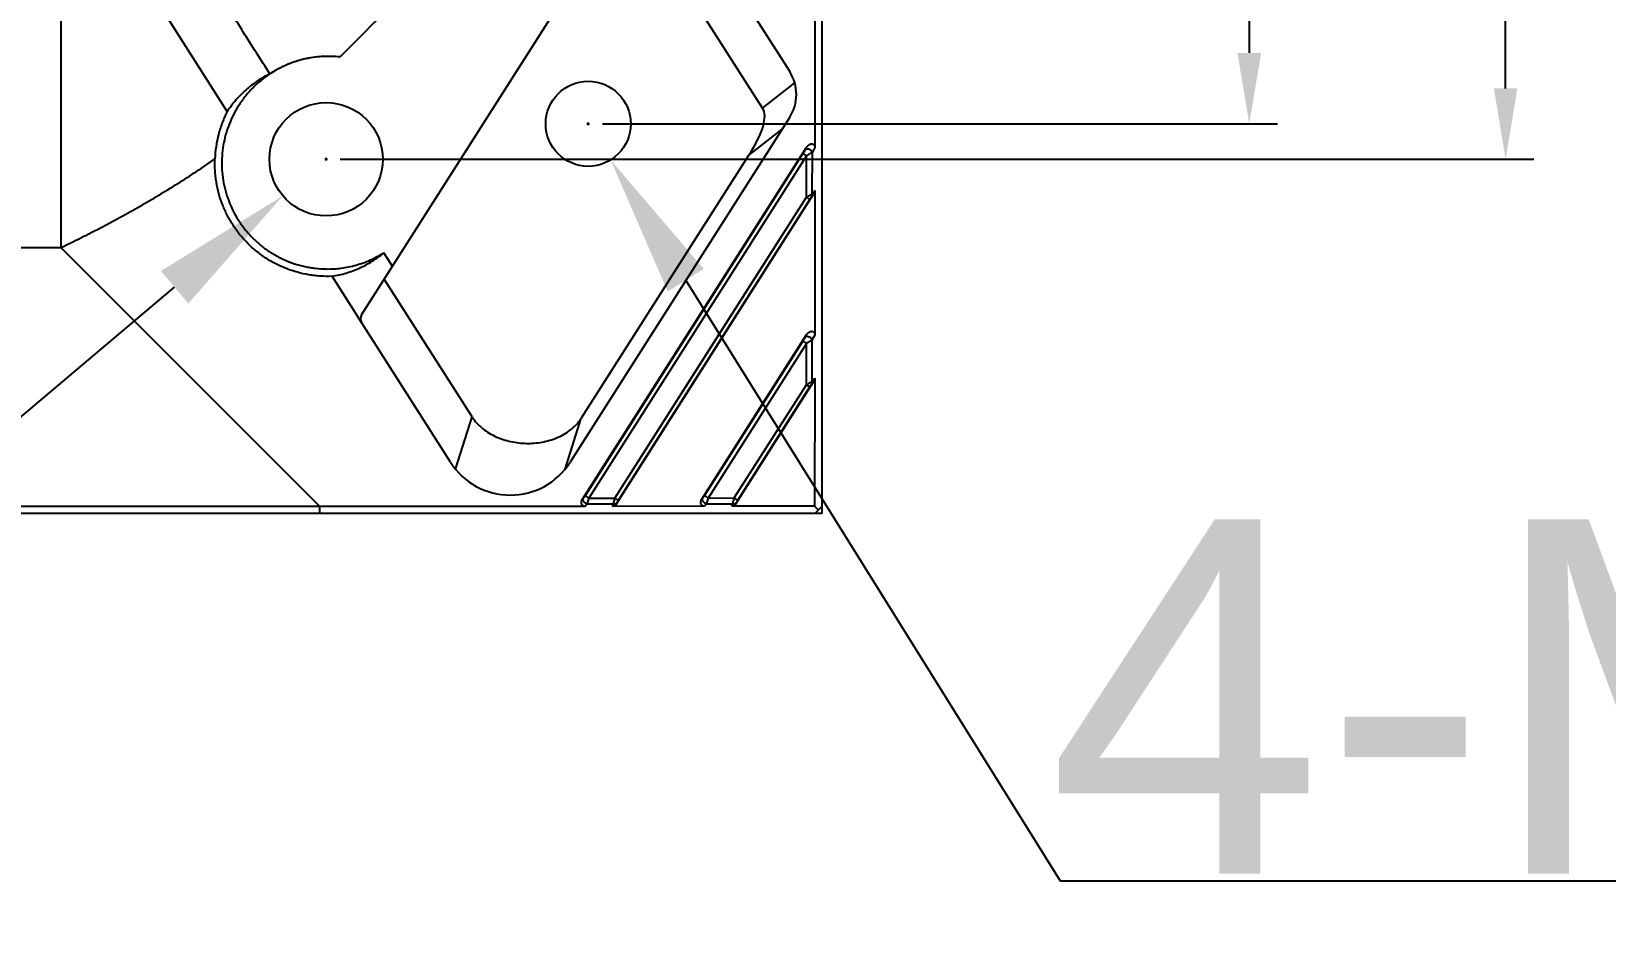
# Model space of a CAD drawing. Header units: millimetres. Extents: x 1409 to 26878, y 589 to 5187.
# Drawn here: x 3100.1 to 3211.2, y 1197.8 to 1261.3 of the extents above; entities that cross this region are included whole.
import ezdxf

# ---------------------------------------------------------------- set-up
doc = ezdxf.new("R2010")
doc.units = ezdxf.units.MM
doc.layers.add('02___PRT_ALL_AXES', color=7, linetype='Continuous')
doc.layers.add('细实线', color=7, linetype='Continuous', lineweight=18)
doc.styles.get("Standard").update_dxf_attribs({"font": 'arial.ttf'})
doc.styles.add('工程字', font='gbenor.shx', dxfattribs={"bigfont": 'gbcbig.shx'})
doc.dimstyles.new('ISO-200', dxfattribs={"dimtxt": 15, "dimasz": 5, "dimexe": 2, "dimexo": 1, "dimgap": 2, "dimtad": 1, "dimdsep": 46, "dimtxsty": '工程字', "dimcen": 2.5, "dimclrd": 3, "dimclre": 3, "dimclrt": 6, "dimadec": 0, "dimazin": 0, "dimtfac": 1, "dimtmove": 0, "dimatfit": 3, "dimfxl": 1, "dimarcsym": 0})
doc.dimstyles.new('缩小5倍', dxfattribs={"dimtxt": 25, "dimasz": 10, "dimexe": 0.18, "dimexo": 0.0625, "dimgap": 0.09, "dimtad": 1, "dimtoh": 1, "dimdec": 3, "dimzin": 9, "dimdsep": 46, "dimtxsty": 'Standard', "dimblk": '_FILLED', "dimcen": 0.09, "dimclrd": 256, "dimclre": 256, "dimclrt": 256, "dimazin": 2, "dimtfac": 1, "dimtdec": 3, "dimtofl": 0, "dimtmove": 0, "dimatfit": 3, "dimldrblk": '_FILLED', "dimfxl": 1, "dimtolj": 1, "dimtzin": 0, "dimarcsym": 0})

# ---------------------------------------------------------------- blocks, each defined once
blk = doc.blocks.new('_FILLED')
at = {"color": 0, "linetype": 'ByBlock'}
blk.add_solid([(0, 0), (-1, 0.15), (-1, -0.15)], dxfattribs=at)
blk = doc.blocks.new('*D129')
at = {"lineweight": -2, "transparency": 16777216}
for p, q in [((3120.79, 1252.3), (3120.97, 1252.3)), ((3120.88, 1252.21), (3120.88, 1252.39)), ((3060.53, 1201.37), (3110.18, 1243.27)), ((2984.78, 1201.37), (3060.53, 1201.37))]:
    blk.add_line(p, q, dxfattribs=at)
at = {"layer": 'Defpoints', "color": 0, "transparency": 16777216}
for p in [(3123.94, 1254.88), (3117.83, 1249.72)]:
    blk.add_point(p, dxfattribs=at)
at = {"lineweight": -2, "transparency": 16777216, "xscale": 10, "yscale": 10, "zscale": 10, "rotation": 40.15966194180883}
blk.add_blockref('_FILLED', (3117.83, 1249.72), dxfattribs=at)
at = {"lineweight": 5, "transparency": 16777216, "insert": (3022.61, 1214.92), "char_height": 25, "attachment_point": 5}
blk.add_mtext('\\A1;4-%%C8', dxfattribs=at)
blk = doc.blocks.new('*D130')
at = {"lineweight": -2, "transparency": 16777216}
for p, q in [((3139.29, 1254.8), (3139.47, 1254.8)), ((3139.38, 1254.71), (3139.38, 1254.89)), ((3172.73, 1201.37), (3146.27, 1243.77)), ((3250.35, 1201.37), (3172.73, 1201.37))]:
    blk.add_line(p, q, dxfattribs=at)
at = {"layer": 'Defpoints', "color": 0, "transparency": 16777216}
for p in [(3137.8, 1257.34), (3140.97, 1252.25)]:
    blk.add_point(p, dxfattribs=at)
at = {"lineweight": -2, "transparency": 16777216, "xscale": 10, "yscale": 10, "zscale": 10, "rotation": 121.9715986931667}
blk.add_blockref('_FILLED', (3140.97, 1252.25), dxfattribs=at)
at = {"lineweight": 5, "transparency": 16777216, "insert": (3211.59, 1214.22), "char_height": 25, "attachment_point": 5}
blk.add_mtext('\\A1;4-M6', dxfattribs=at)
blk = doc.blocks.new('*D137')
at = {"layer": 'Defpoints', "color": 0, "transparency": 16777216}
for p in [(3139.38, 1537.3), (3139.38, 1254.8), (3186.04, 1254.8)]:
    blk.add_point(p, dxfattribs=at)
at = {"layer": '细实线', "color": 3, "lineweight": -2, "transparency": 16777216}
for p, q in [((3140.38, 1537.3), (3188.04, 1537.3)), ((3186.04, 1532.3), (3186.04, 1259.8)), ((3140.38, 1254.8), (3188.04, 1254.8))]:
    blk.add_line(p, q, dxfattribs=at)
at = {"layer": '细实线', "color": 3, "transparency": 16777216}
for points in [[(3185.21, 1532.3), (3186.88, 1532.3), (3186.04, 1537.3)], [(3185.21, 1259.8), (3186.88, 1259.8), (3186.04, 1254.8)]]:
    blk.add_solid(points, dxfattribs=at)
at = {"layer": '细实线', "color": 6, "lineweight": 5, "transparency": 16777216, "insert": (3176.54, 1396.05), "char_height": 15, "attachment_point": 5, "rotation": 90, "style": '工程字'}
blk.add_mtext('282.5', dxfattribs=at)
blk = doc.blocks.new('*D138')
at = {"layer": 'Defpoints', "color": 0, "transparency": 16777216}
for p in [(3120.88, 1539.8), (3204.14, 1539.8), (3120.88, 1252.3)]:
    blk.add_point(p, dxfattribs=at)
at = {"layer": '细实线', "color": 3, "lineweight": -2, "transparency": 16777216}
for p, q in [((3121.88, 1539.8), (3206.14, 1539.8)), ((3204.14, 1257.3), (3204.14, 1534.8)), ((3121.88, 1252.3), (3206.14, 1252.3))]:
    blk.add_line(p, q, dxfattribs=at)
at = {"layer": '细实线', "color": 3, "transparency": 16777216}
for points in [[(3203.31, 1534.8), (3204.97, 1534.8), (3204.14, 1539.8)], [(3203.31, 1257.3), (3204.97, 1257.3), (3204.14, 1252.3)]]:
    blk.add_solid(points, dxfattribs=at)
at = {"layer": '细实线', "color": 6, "lineweight": 5, "transparency": 16777216, "insert": (3194.64, 1396.05), "char_height": 15, "attachment_point": 5, "rotation": 90, "style": '工程字'}
blk.add_mtext('287.5', dxfattribs=at)

msp = doc.modelspace()

# ---------------------------------------------------------------- linework, layer by layer
at = {"color": 7, "linetype": 'Continuous'}
for p, q in [((3155.8837, 1564.7998), (3155.8837, 1227.2998)), ((2958.7785, 1564.3004), (3153.6063, 1258.482)), ((3123.3836, 1241.3189), (3143.5403, 1272.9586)), ((3151.6874, 1255.9107), (3142.1835, 1270.8288)), ((3102.1563, 1268.5428), (3102.1563, 1246.0709)), ((3113.9052, 1255.6703), (3106.0657, 1267.9653)), ((3155.3843, 1262.7555), (3155.3786, 1253.123)), ((3151.6874, 1255.9107), (3153.9606, 1257.6948)), ((3153.6063, 1255.2582), (3138.1006, 1230.9191)), ((3150.6991, 1252.5559), (3153.0705, 1254.4171)), ((3150.6991, 1252.5559), (3138.8919, 1234.0223)), ((3138.9825, 1228.3205), (3154.7744, 1253.1088)), ((3154.5329, 1252.695), (3139.1605, 1228.5646)), ((3154.7974, 1252.5317), (3139.4171, 1228.3938)), ((3154.5329, 1252.695), (3151.5847, 1248.0671)), ((3154.7744, 1253.1088), (3154.6952, 1252.9641)), ((3154.7949, 1249.6196), (3154.7974, 1252.5317)), ((3155.201, 1249.8616), (3155.2029, 1252.8018)), ((3155.3786, 1253.123), (3155.2029, 1252.8018)), ((3155.201, 1249.8616), (3155.3768, 1250.0921)), ((3155.3768, 1250.0921), (3155.3708, 1239.8964)), ((3141.2711, 1228.3954), (3154.7949, 1249.6196)), ((3141.3796, 1227.9886), (3155.2918, 1249.8264)), ((3141.5182, 1228.2448), (3155.0351, 1249.4623)), ((3147.8455, 1238.1767), (3155.0351, 1249.4623)), ((3155.1976, 1249.7029), (3155.2918, 1249.8264)), ((3151.5847, 1248.0671), (3145.8266, 1239.0286)), ((2823.7709, 1246.0709), (3102.1563, 1246.0709)), ((3120.428, 1227.7992), (3102.1563, 1246.0709)), ((3125.5645, 1244.7422), (3124.9575, 1245.6954)), ((3123.3836, 1240.7816), (3121.3059, 1244.0429)), ((3131.1856, 1234.1184), (3124.991, 1243.842)), ((3129.6667, 1230.9191), (3123.3836, 1240.7816)), ((3145.8266, 1239.0286), (3139.1605, 1228.5646)), ((3147.4042, 1228.3256), (3154.7676, 1239.8839)), ((3154.5239, 1239.4665), (3147.5825, 1228.5704)), ((3154.7858, 1239.3007), (3147.8408, 1228.4012)), ((3154.7676, 1239.8839), (3154.6874, 1239.7375)), ((3154.7832, 1236.3886), (3154.7858, 1239.3007)), ((3155.1923, 1236.6336), (3155.1942, 1239.574)), ((3155.3708, 1239.8964), (3155.1942, 1239.574)), ((3141.5182, 1228.2448), (3147.8455, 1238.1767)), ((3149.8007, 1227.9929), (3155.284, 1236.6)), ((3155.1898, 1236.4762), (3155.284, 1236.6)), ((3155.1923, 1236.6336), (3155.369, 1236.8657)), ((3155.369, 1236.8657), (3155.3637, 1227.8198)), ((3149.6948, 1228.4028), (3154.7832, 1236.3886)), ((3149.9403, 1228.2505), (3155.0261, 1236.2338)), ((3154.7832, 1236.3886), (3155.0261, 1236.2338)), ((3130.0138, 1230.4395), (3131.1856, 1234.1184)), ((3137.7488, 1230.4337), (3138.8919, 1234.0223)), ((3120.428, 1227.7992), (2812.1306, 1227.7992)), ((3139.1611, 1227.8102), (3120.428, 1227.7992)), ((3120.428, 1227.2998), (3120.428, 1227.7992)), ((3139.0475, 1228.4017), (3138.9825, 1228.3205)), ((3139.3022, 1227.9865), (3139.1611, 1227.8102)), ((3139.3022, 1227.9865), (3141.1744, 1227.9877)), ((3139.4171, 1228.3938), (3141.2711, 1228.3954)), ((3141.0909, 1227.8114), (3141.1744, 1227.9877)), ((3147.5832, 1227.8152), (3141.0909, 1227.8114)), ((3141.3796, 1227.9887), (3141.4236, 1228.0816)), ((3147.469, 1228.4067), (3147.4042, 1228.3256)), ((3147.7245, 1227.992), (3147.5832, 1227.8152)), ((3147.7245, 1227.992), (3149.5968, 1227.9932)), ((3147.8408, 1228.4012), (3149.6948, 1228.4028)), ((3149.5129, 1227.8164), (3149.5968, 1227.9932)), ((3155.3637, 1227.8198), (3149.5129, 1227.8164)), ((3149.8008, 1227.993), (3149.8451, 1228.0867)), ((3155.3637, 1227.8198), (3155.6337, 1227.5498)), ((3155.3837, 1227.2998), (3155.8837, 1227.7998)), ((3155.8837, 1227.2998), (2555.8837, 1227.2998))]:
    msp.add_line(p, q, dxfattribs=at)
for points in [[(3141.2711, 1228.3954), (3147.6016, 1238.3305), (3150.9855, 1243.6412), (3154.7949, 1249.6196)], [(3125.5645, 1244.7422), (3125.2609, 1245.2187), (3124.9574, 1245.6953)]]:
    msp.add_lwpolyline(points, dxfattribs=at)
for centre, radius, start, end in [((3151.0762, 1256.8701), 3, 327.5, 32.5), ((3123.8053, 1241.0502), 0.5, 147.5, 212.5), ((3133.8837, 1233.6056), 5, 212.5, 327.5)]:
    msp.add_arc(centre, radius, start, end, dxfattribs=at)
msp.add_ellipse((3127.603, 1237.1107), major_axis=(24.0378, 18.8659), ratio=0.16362824, start_param=-0.43552918, end_param=-0.01611844, dxfattribs=at)
for points, knots in [([(3121.8636, 1259.5156), (3122.3788, 1260.0121), (3123.3937, 1261.0213), (3125.3601, 1263.1009), (3127.2286, 1265.2714), (3128.9949, 1267.5234), (3130.2682, 1269.2517), (3131.4889, 1271.0174), (3132.2687, 1272.2175), (3132.6492, 1272.8233)], [0, 0, 0, 0, 0.12500699, 0.25001358, 0.49999555, 0.62499953, 0.75000183, 0.87500214, 1, 1, 1, 1]), ([(3116.9186, 1258.3287), (3116.6061, 1258.8191), (3115.9797, 1259.7991), (3115.0387, 1261.2682), (3114.0984, 1262.738), (3113.3171, 1263.9644), (3112.6931, 1264.9462), (3112.2254, 1265.6828), (3111.7581, 1266.4197), (3111.2911, 1267.1568), (3110.8237, 1267.8937), (3110.1991, 1268.8753), (3109.7283, 1269.61), (3109.4124, 1270.0985)], [0, 0, 0, 0, 0.12496693, 0.24994749, 0.37493906, 0.49993953, 0.56244277, 0.62494784, 0.68745459, 0.74996279, 0.81247188, 0.8749813, 1, 1, 1, 1]), ([(3121.8636, 1259.5156), (3121.6124, 1259.543), (3121.233, 1259.565), (3120.7273, 1259.5559), (3120.2227, 1259.5212), (3119.5961, 1259.4302), (3118.9819, 1259.2764), (3118.5018, 1259.1168), (3118.0304, 1258.9333), (3117.4593, 1258.6597), (3116.8106, 1258.2642), (3116.2048, 1257.8057), (3115.6481, 1257.2887), (3115.1462, 1256.7184), (3114.7039, 1256.1008), (3114.3259, 1255.4419), (3114.016, 1254.7485), (3113.7773, 1254.0276), (3113.6123, 1253.2864), (3113.5227, 1252.5324), (3113.5095, 1251.7732), (3113.573, 1251.0167), (3113.7126, 1250.2704), (3113.9269, 1249.5421), (3114.2139, 1248.8393), (3114.5708, 1248.1692), (3114.9938, 1247.5388), (3115.4787, 1246.9545), (3116.0206, 1246.4226), (3116.6137, 1245.9485), (3117.1458, 1245.6056), (3117.5906, 1245.3649), (3118.0471, 1245.1471), (3118.6376, 1244.9188), (3119.2482, 1244.7517), (3119.7449, 1244.6557), (3120.2457, 1244.5849), (3120.625, 1244.5606), (3120.8778, 1244.5571)], [0, 0, 0, 0, 0.03125105, 0.04688262, 0.06251406, 0.09376969, 0.12502719, 0.14066156, 0.15629627, 0.18755651, 0.21881722, 0.25007773, 0.28133735, 0.31259541, 0.34385134, 0.37510466, 0.40635505, 0.43760236, 0.46884662, 0.50008806, 0.53132704, 0.56256408, 0.5937998, 0.62503486, 0.65626998, 0.68750581, 0.71874295, 0.74998193, 0.78122312, 0.81246678, 0.84371304, 0.85934221, 0.87497203, 0.90622337, 0.937477, 0.95310961, 0.96874268, 1, 1, 1, 1]), ([(3121.8636, 1259.5156), (3121.6489, 1259.539), (3121.2171, 1259.5674), (3120.5683, 1259.5543), (3119.9229, 1259.4856), (3119.2858, 1259.3615), (3118.6618, 1259.1832), (3118.0553, 1258.9517), (3117.4711, 1258.6688), (3117.0993, 1258.4472), (3116.9186, 1258.3287)], [0, 0, 0, 0, 0.12497748, 0.24996161, 0.37495489, 0.49995463, 0.62496034, 0.74997116, 0.87498394, 1, 1, 1, 1]), ([(3116.9186, 1258.3287), (3116.6145, 1258.1795), (3116.0256, 1257.8399), (3115.2186, 1257.2181), (3114.5015, 1256.4948), (3114.0913, 1255.9532), (3113.9052, 1255.6703)], [0, 0, 0, 0, 0.25011087, 0.50009809, 0.75003652, 1, 1, 1, 1]), ([(3113.9052, 1255.6703), (3113.773, 1255.4112), (3113.5365, 1254.8782), (3113.2704, 1254.0454), (3113.0956, 1253.1889), (3113.0412, 1252.6084), (3113.0297, 1252.3179)], [0, 0, 0, 0, 0.25003918, 0.50005153, 0.75003708, 1, 1, 1, 1]), ([(3154.7744, 1253.1088), (3154.7941, 1253.1398), (3154.8377, 1253.1991), (3154.9021, 1253.2648), (3154.9597, 1253.3103), (3155.0061, 1253.3401), (3155.0556, 1253.3644), (3155.108, 1253.3816), (3155.1628, 1253.3894), (3155.2181, 1253.3846), (3155.2702, 1253.3645), (3155.3136, 1253.3294), (3155.3452, 1253.2838), (3155.3656, 1253.2323), (3155.3765, 1253.1781), (3155.3786, 1253.1414), (3155.3786, 1253.123)], [0, 0, 0, 0, 0.1250418, 0.25003602, 0.3125716, 0.3751013, 0.43762288, 0.50012769, 0.56260539, 0.6250492, 0.68746131, 0.74988057, 0.81235684, 0.87488046, 0.93744128, 1, 1, 1, 1]), ([(3102.1563, 1246.0709), (3102.6295, 1246.2937), (3103.3356, 1246.6359), (3104.27, 1247.1063), (3105.1998, 1247.5857), (3106.3536, 1248.2013), (3107.7231, 1248.9676), (3109.0765, 1249.7621), (3110.4132, 1250.5844), (3111.7323, 1251.4348), (3112.5994, 1252.0204), (3113.0297, 1252.3178)], [0, 0, 0, 0, 0.12498926, 0.18748859, 0.24998861, 0.37498525, 0.49998287, 0.62498432, 0.74998738, 0.87499354, 1, 1, 1, 1]), ([(3121.3059, 1244.0429), (3121.0321, 1244.0318), (3120.6202, 1244.0363), (3120.0742, 1244.0846), (3119.5314, 1244.1609), (3118.8613, 1244.3086), (3118.21, 1244.5246), (3117.7047, 1244.7369), (3117.2111, 1244.975), (3116.6181, 1245.32), (3115.9534, 1245.8051), (3115.3423, 1246.3563), (3114.7915, 1246.9677), (3114.3069, 1247.6325), (3113.9622, 1248.2254), (3113.7244, 1248.7189), (3113.5123, 1249.224), (3113.2965, 1249.8749), (3113.1487, 1250.5445), (3113.0723, 1251.087), (3113.0237, 1251.6326), (3113.0189, 1252.0443), (3113.0297, 1252.3178)], [0, 0, 0, 0, 0.06252433, 0.09379557, 0.12506516, 0.18758251, 0.25009516, 0.28136015, 0.31262388, 0.37512643, 0.43762356, 0.50011539, 0.5626023, 0.62508497, 0.68756437, 0.71881362, 0.75006251, 0.81253906, 0.87501672, 0.90626571, 0.93751626, 1, 1, 1, 1]), ([(3154.6952, 1252.9641), (3154.6838, 1252.9432), (3154.6589, 1252.8998), (3154.6194, 1252.8336), (3154.577, 1252.7647), (3154.5478, 1252.7183), (3154.5329, 1252.695)], [0, 0, 0, 0, 0.2274398, 0.47659054, 0.73601946, 1, 1, 1, 1]), ([(3154.7974, 1252.5317), (3154.7814, 1252.5419), (3154.7498, 1252.562), (3154.7036, 1252.5912), (3154.6603, 1252.6183), (3154.6216, 1252.6424), (3154.5927, 1252.6601), (3154.5729, 1252.6721), (3154.5608, 1252.6793), (3154.5508, 1252.6852), (3154.5429, 1252.6898), (3154.5372, 1252.6929), (3154.5341, 1252.6945), (3154.5329, 1252.695)], [0, 0, 0, 0, 0.18317912, 0.36116536, 0.52744788, 0.67607523, 0.80165546, 0.85435423, 0.89966207, 0.93717644, 0.96656726, 0.98756317, 1, 1, 1, 1]), ([(3155.2029, 1252.8018), (3155.1919, 1252.8239), (3155.162, 1252.8672), (3155.1032, 1252.9229), (3155.032, 1252.9692), (3154.9542, 1253.0024), (3154.8758, 1253.02), (3154.8127, 1253.0204), (3154.7679, 1253.0109), (3154.7391, 1252.9997), (3154.7144, 1252.9843), (3154.7009, 1252.9711), (3154.6952, 1252.9641)], [0, 0, 0, 0, 0.12334259, 0.25935696, 0.40215048, 0.54450044, 0.67927461, 0.80081157, 0.85580346, 0.90691638, 0.95468951, 1, 1, 1, 1]), ([(3155.2029, 1252.8018), (3155.1906, 1252.7926), (3155.164, 1252.7735), (3155.1215, 1252.7439), (3155.0744, 1252.7116), (3155.0236, 1252.6776), (3154.9698, 1252.6421), (3154.8943, 1252.593), (3154.8364, 1252.5563), (3154.7974, 1252.5317)], [0, 0, 0, 0, 0.09437714, 0.20155006, 0.31930876, 0.44551427, 0.57829762, 0.71599225, 1, 1, 1, 1]), ([(3155.3768, 1250.0921), (3155.3768, 1250.0452), (3155.3633, 1249.9745), (3155.3275, 1249.8875), (3155.3044, 1249.8463), (3155.2918, 1249.8264)], [0, 0, 0, 0, 0.49911576, 0.74956541, 1, 1, 1, 1]), ([(3154.7949, 1249.6196), (3154.8331, 1249.6437), (3154.8901, 1249.6791), (3154.9653, 1249.725), (3155.0192, 1249.7574), (3155.0704, 1249.7878), (3155.1181, 1249.8155), (3155.1611, 1249.8399), (3155.1883, 1249.8547), (3155.201, 1249.8616)], [0, 0, 0, 0, 0.28661597, 0.42553879, 0.55931128, 0.68598585, 0.80334424, 0.90889811, 1, 1, 1, 1]), ([(3154.7949, 1249.6196), (3154.8099, 1249.61), (3154.8395, 1249.5911), (3154.8823, 1249.5636), (3154.9219, 1249.5379), (3154.9571, 1249.5151), (3154.9829, 1249.498), (3155.0005, 1249.4863), (3155.0112, 1249.4792), (3155.0199, 1249.4732), (3155.0268, 1249.4685), (3155.0316, 1249.465), (3155.0342, 1249.4631), (3155.0351, 1249.4623)], [0, 0, 0, 0, 0.18676527, 0.36616864, 0.53230611, 0.67983073, 0.80392769, 0.85590262, 0.90057317, 0.93758207, 0.96663611, 0.98749268, 1, 1, 1, 1]), ([(3155.0351, 1249.4623), (3155.049, 1249.4841), (3155.0767, 1249.5273), (3155.1183, 1249.5903), (3155.1526, 1249.6406), (3155.1789, 1249.6778), (3155.1915, 1249.6949), (3155.1976, 1249.7029)], [0, 0, 0, 0, 0.26728903, 0.52985905, 0.78018533, 0.89594504, 1, 1, 1, 1]), ([(3155.201, 1249.8616), (3155.2059, 1249.8476), (3155.2135, 1249.8197), (3155.2171, 1249.7778), (3155.2122, 1249.7383), (3155.2033, 1249.714), (3155.1976, 1249.7029)], [0, 0, 0, 0, 0.27270727, 0.52882209, 0.76992216, 1, 1, 1, 1]), ([(3120.8778, 1244.5571), (3121.0566, 1244.5547), (3121.4146, 1244.5626), (3121.9492, 1244.6129), (3122.4789, 1244.7012), (3123.001, 1244.8271), (3123.5128, 1244.9899), (3124.0117, 1245.1887), (3124.4951, 1245.4224), (3124.8056, 1245.6008), (3124.9574, 1245.6953)], [0, 0, 0, 0, 0.12499388, 0.24999083, 0.37498996, 0.49999107, 0.62499379, 0.74999299, 0.87500342, 1, 1, 1, 1]), ([(3121.3059, 1244.0429), (3121.6399, 1244.0962), (3122.3012, 1244.2479), (3123.2528, 1244.6051), (3124.1479, 1245.0848), (3124.6973, 1245.4806), (3124.9574, 1245.6953)], [0, 0, 0, 0, 0.25037426, 0.5004591, 0.75030999, 1, 1, 1, 1]), ([(3154.7676, 1239.8839), (3154.7873, 1239.9148), (3154.8308, 1239.974), (3154.8952, 1240.0397), (3154.9528, 1240.0851), (3154.9992, 1240.1148), (3155.0487, 1240.139), (3155.1012, 1240.156), (3155.1559, 1240.1635), (3155.2112, 1240.1584), (3155.263, 1240.138), (3155.3062, 1240.1027), (3155.3376, 1240.057), (3155.3579, 1240.0056), (3155.3687, 1239.9515), (3155.3708, 1239.9148), (3155.3708, 1239.8964)], [0, 0, 0, 0, 0.12504093, 0.25004327, 0.31258684, 0.37512659, 0.43766016, 0.50017802, 0.56266812, 0.62512091, 0.68753562, 0.74994902, 0.81241186, 0.8749176, 0.93745959, 1, 1, 1, 1]), ([(3154.6874, 1239.7375), (3154.6758, 1239.7164), (3154.6508, 1239.6727), (3154.6109, 1239.6059), (3154.5682, 1239.5366), (3154.5389, 1239.4899), (3154.5239, 1239.4665)], [0, 0, 0, 0, 0.22824859, 0.47759302, 0.73673239, 1, 1, 1, 1]), ([(3154.7858, 1239.3007), (3154.7543, 1239.3208), (3154.7083, 1239.35), (3154.6493, 1239.3875), (3154.6109, 1239.4119), (3154.5784, 1239.4324), (3154.553, 1239.4484), (3154.5357, 1239.4593), (3154.5269, 1239.4648), (3154.5239, 1239.4665)], [0, 0, 0, 0, 0.36144829, 0.52776416, 0.6763781, 0.80191567, 0.89986313, 0.96669548, 1, 1, 1, 1]), ([(3155.1942, 1239.574), (3155.1831, 1239.596), (3155.153, 1239.639), (3155.0939, 1239.6944), (3155.0228, 1239.7405), (3154.9452, 1239.7738), (3154.8784, 1239.789), (3154.8271, 1239.7921), (3154.7918, 1239.79), (3154.7595, 1239.7834), (3154.7308, 1239.7725), (3154.7064, 1239.7574), (3154.693, 1239.7445), (3154.6874, 1239.7375)], [0, 0, 0, 0, 0.1233875, 0.25972716, 0.4029664, 0.5457208, 0.68070255, 0.74346711, 0.80233861, 0.8571046, 0.90787877, 0.95520907, 1, 1, 1, 1]), ([(3155.1942, 1239.574), (3155.1818, 1239.5647), (3155.1549, 1239.5452), (3155.1119, 1239.5149), (3155.0644, 1239.4822), (3155.0132, 1239.4477), (3154.959, 1239.4118), (3154.8831, 1239.3624), (3154.825, 1239.3254), (3154.7858, 1239.3007)], [0, 0, 0, 0, 0.09505747, 0.20271747, 0.32076574, 0.44706413, 0.57974591, 0.71714693, 1, 1, 1, 1]), ([(3154.7832, 1236.3886), (3154.8216, 1236.4128), (3154.8789, 1236.4484), (3154.9545, 1236.4947), (3155.0088, 1236.5275), (3155.0604, 1236.5583), (3155.1085, 1236.5865), (3155.152, 1236.6114), (3155.1795, 1236.6266), (3155.1923, 1236.6336)], [0, 0, 0, 0, 0.285444, 0.42406805, 0.55773861, 0.68451125, 0.8021683, 0.90821765, 1, 1, 1, 1]), ([(3155.1923, 1236.6336), (3155.1973, 1236.6198), (3155.205, 1236.5921), (3155.2088, 1236.5505), (3155.2042, 1236.5113), (3155.1955, 1236.4872), (3155.1898, 1236.4762)], [0, 0, 0, 0, 0.27358791, 0.52994681, 0.77069966, 1, 1, 1, 1]), ([(3155.369, 1236.8657), (3155.369, 1236.8188), (3155.3555, 1236.7481), (3155.3197, 1236.661), (3155.2967, 1236.6198), (3155.284, 1236.6)], [0, 0, 0, 0, 0.49908776, 0.74954399, 1, 1, 1, 1]), ([(3155.0261, 1236.2338), (3155.04, 1236.2557), (3155.068, 1236.2991), (3155.1098, 1236.3625), (3155.1443, 1236.4132), (3155.1709, 1236.4508), (3155.1836, 1236.4681), (3155.1898, 1236.4762)], [0, 0, 0, 0, 0.26647392, 0.5286764, 0.77919962, 0.89533494, 1, 1, 1, 1]), ([(3131.1856, 1234.1184), (3131.2352, 1234.0405), (3131.3418, 1233.8893), (3131.5206, 1233.6772), (3131.716, 1233.4804), (3131.9954, 1233.2385), (3132.3756, 1232.9741), (3132.8675, 1232.7169), (3133.3854, 1232.5171), (3133.9213, 1232.3731), (3134.4688, 1232.2834), (3135.0225, 1232.2473), (3135.577, 1232.2647), (3136.1273, 1232.3363), (3136.6674, 1232.4635), (3137.1909, 1232.6482), (3137.6891, 1232.8932), (3138.0746, 1233.15), (3138.3576, 1233.3878), (3138.5551, 1233.5826), (3138.7353, 1233.7934), (3138.8423, 1233.9444), (3138.8919, 1234.0223)], [0, 0, 0, 0, 0.03125495, 0.06251488, 0.09377201, 0.12503115, 0.18751496, 0.25000636, 0.31250269, 0.37500202, 0.43750303, 0.50000472, 0.56250626, 0.62500677, 0.68750522, 0.75000011, 0.81248924, 0.8749694, 0.90622861, 0.93748555, 0.96874512, 1, 1, 1, 1]), ([(3139.1611, 1227.8102), (3139.1471, 1227.8102), (3139.1192, 1227.8122), (3139.0784, 1227.8217), (3139.0397, 1227.8381), (3139.0046, 1227.8611), (3138.9742, 1227.89), (3138.9494, 1227.9239), (3138.9305, 1227.9613), (3138.9133, 1228.0144), (3138.9058, 1228.0843), (3138.9158, 1228.1677), (3138.9415, 1228.2475), (3138.9676, 1228.297), (3138.9825, 1228.3205)], [0, 0, 0, 0, 0.06255683, 0.12513035, 0.18766676, 0.25019798, 0.31272024, 0.37524064, 0.43775946, 0.50028352, 0.62510402, 0.75001957, 0.87499111, 1, 1, 1, 1]), ([(3139.3022, 1227.9865), (3139.2787, 1227.9915), (3139.2321, 1228.0072), (3139.168, 1228.0444), (3139.1119, 1228.0935), (3139.0672, 1228.1516), (3139.0365, 1228.2154), (3139.0218, 1228.2811), (3139.0243, 1228.3449), (3139.038, 1228.3842), (3139.0475, 1228.4017)], [0, 0, 0, 0, 0.12999217, 0.26390557, 0.39871282, 0.53118893, 0.65854902, 0.77900383, 0.89227992, 1, 1, 1, 1]), ([(3139.1605, 1228.5646), (3139.1505, 1228.5489), (3139.1306, 1228.5183), (3139.1011, 1228.4746), (3139.0737, 1228.4359), (3139.0559, 1228.4122), (3139.0475, 1228.4017)], [0, 0, 0, 0, 0.28230199, 0.55182154, 0.79610044, 1, 1, 1, 1]), ([(3139.4171, 1228.3938), (3139.4011, 1228.4039), (3139.3698, 1228.4239), (3139.3242, 1228.4533), (3139.2818, 1228.481), (3139.244, 1228.5059), (3139.2162, 1228.5246), (3139.1972, 1228.5376), (3139.1858, 1228.5455), (3139.1764, 1228.5522), (3139.1691, 1228.5575), (3139.164, 1228.5615), (3139.1614, 1228.5637), (3139.1605, 1228.5646)], [0, 0, 0, 0, 0.18353591, 0.36163758, 0.52786521, 0.67633901, 0.80173664, 0.8543534, 0.89959534, 0.93706692, 0.96644558, 0.98747041, 1, 1, 1, 1]), ([(3139.4171, 1228.3938), (3139.4068, 1228.3537), (3139.3866, 1228.2761), (3139.3565, 1228.1661), (3139.3288, 1228.0703), (3139.3107, 1228.0121), (3139.3022, 1227.9865)], [0, 0, 0, 0, 0.29322212, 0.56790605, 0.8083904, 1, 1, 1, 1]), ([(3141.3796, 1227.9886), (3141.3638, 1227.9638), (3141.3273, 1227.9172), (3141.2591, 1227.8605), (3141.1923, 1227.8279), (3141.1351, 1227.8139), (3141.1056, 1227.8114), (3141.0909, 1227.8114)], [0, 0, 0, 0, 0.24999392, 0.49992328, 0.74970459, 0.87489416, 1, 1, 1, 1]), ([(3141.1744, 1227.9877), (3141.1768, 1227.9997), (3141.1823, 1228.0256), (3141.1953, 1228.0842), (3141.2148, 1228.1683), (3141.2415, 1228.2783), (3141.2609, 1228.3556), (3141.2711, 1228.3954)], [0, 0, 0, 0, 0.08758971, 0.18966329, 0.43002199, 0.70562536, 1, 1, 1, 1]), ([(3141.1744, 1227.9877), (3141.199, 1227.9846), (3141.2481, 1227.9839), (3141.3181, 1227.9999), (3141.3789, 1228.0323), (3141.4108, 1228.0641), (3141.4236, 1228.0816)], [0, 0, 0, 0, 0.26747894, 0.52323966, 0.76653502, 1, 1, 1, 1]), ([(3141.2711, 1228.3954), (3141.2863, 1228.3858), (3141.3161, 1228.3669), (3141.3595, 1228.3396), (3141.3999, 1228.3145), (3141.4359, 1228.2923), (3141.4627, 1228.2761), (3141.481, 1228.2652), (3141.4922, 1228.2587), (3141.5015, 1228.2534), (3141.5088, 1228.2493), (3141.5142, 1228.2465), (3141.5171, 1228.2452), (3141.5182, 1228.2448)], [0, 0, 0, 0, 0.18638161, 0.36560767, 0.53172008, 0.67931885, 0.80353969, 0.85558223, 0.90031867, 0.93738939, 0.96650104, 0.98741535, 1, 1, 1, 1]), ([(3141.4236, 1228.0816), (3141.426, 1228.0868), (3141.4315, 1228.0978), (3141.4445, 1228.1222), (3141.4639, 1228.1563), (3141.4899, 1228.1997), (3141.5086, 1228.2295), (3141.5182, 1228.2448)], [0, 0, 0, 0, 0.09045055, 0.19579335, 0.44008521, 0.71327915, 1, 1, 1, 1]), ([(3147.5832, 1227.8152), (3147.5692, 1227.8152), (3147.5413, 1227.8172), (3147.5005, 1227.8267), (3147.4618, 1227.8431), (3147.4266, 1227.8661), (3147.3962, 1227.895), (3147.3714, 1227.9288), (3147.3525, 1227.9663), (3147.3352, 1228.0194), (3147.3276, 1228.0893), (3147.3375, 1228.1727), (3147.3631, 1228.2526), (3147.3892, 1228.3021), (3147.4042, 1228.3256)], [0, 0, 0, 0, 0.06254457, 0.12510583, 0.18763107, 0.25015336, 0.31266971, 0.37518748, 0.43770691, 0.50023432, 0.62506643, 0.7499962, 0.87498094, 1, 1, 1, 1]), ([(3147.7245, 1227.992), (3147.7011, 1227.9971), (3147.6545, 1228.0127), (3147.5903, 1228.0499), (3147.5341, 1228.099), (3147.4892, 1228.1571), (3147.4584, 1228.2208), (3147.4436, 1228.2864), (3147.4459, 1228.3501), (3147.4595, 1228.3893), (3147.469, 1228.4067)], [0, 0, 0, 0, 0.13007604, 0.26414878, 0.39913576, 0.53175373, 0.65916497, 0.7795424, 0.89260273, 1, 1, 1, 1]), ([(3147.5825, 1228.5704), (3147.5724, 1228.5546), (3147.5525, 1228.5239), (3147.5229, 1228.4801), (3147.4954, 1228.4412), (3147.4775, 1228.4173), (3147.469, 1228.4067)], [0, 0, 0, 0, 0.28165676, 0.55099394, 0.79551427, 1, 1, 1, 1]), ([(3147.8408, 1228.4012), (3147.8248, 1228.4113), (3147.7935, 1228.4314), (3147.7477, 1228.4607), (3147.7051, 1228.4883), (3147.6671, 1228.513), (3147.6391, 1228.5315), (3147.6199, 1228.5442), (3147.6084, 1228.552), (3147.5988, 1228.5585), (3147.5914, 1228.5637), (3147.5862, 1228.5675), (3147.5834, 1228.5696), (3147.5825, 1228.5704)], [0, 0, 0, 0, 0.18350825, 0.36163078, 0.52790904, 0.67644416, 0.80189459, 0.85452833, 0.89977749, 0.93724327, 0.96659835, 0.98757278, 1, 1, 1, 1]), ([(3147.8408, 1228.4012), (3147.8305, 1228.361), (3147.8102, 1228.2832), (3147.7798, 1228.1727), (3147.7517, 1228.0764), (3147.7333, 1228.0178), (3147.7245, 1227.992)], [0, 0, 0, 0, 0.29251463, 0.5669923, 0.80773211, 1, 1, 1, 1]), ([(3149.8007, 1227.9929), (3149.785, 1227.9682), (3149.7486, 1227.9218), (3149.6806, 1227.8652), (3149.614, 1227.8328), (3149.5569, 1227.8188), (3149.5276, 1227.8164), (3149.5129, 1227.8164)], [0, 0, 0, 0, 0.25001838, 0.49995659, 0.74972927, 0.87490824, 1, 1, 1, 1]), ([(3149.5968, 1227.9932), (3149.5993, 1228.0053), (3149.605, 1228.0314), (3149.6182, 1228.0904), (3149.6381, 1228.1749), (3149.6651, 1228.2854), (3149.6846, 1228.3629), (3149.6948, 1228.4028)], [0, 0, 0, 0, 0.08793712, 0.19027908, 0.4308909, 0.70630626, 1, 1, 1, 1]), ([(3149.5968, 1227.9932), (3149.6214, 1227.9901), (3149.6703, 1227.9894), (3149.7401, 1228.0054), (3149.8007, 1228.0375), (3149.8325, 1228.0692), (3149.8451, 1228.0867)], [0, 0, 0, 0, 0.2678029, 0.52366015, 0.7668279, 1, 1, 1, 1]), ([(3149.6948, 1228.4028), (3149.7099, 1228.3932), (3149.7397, 1228.3743), (3149.783, 1228.3469), (3149.8232, 1228.3217), (3149.859, 1228.2994), (3149.8855, 1228.283), (3149.9037, 1228.2719), (3149.9147, 1228.2652), (3149.9239, 1228.2597), (3149.9311, 1228.2555), (3149.9363, 1228.2526), (3149.9392, 1228.251), (3149.9403, 1228.2505)], [0, 0, 0, 0, 0.18651927, 0.36582931, 0.53198221, 0.67958775, 0.80379001, 0.85581528, 0.90052927, 0.9375714, 0.96664558, 0.98750659, 1, 1, 1, 1]), ([(3149.8451, 1228.0867), (3149.8476, 1228.0918), (3149.8531, 1228.1029), (3149.8662, 1228.1275), (3149.8857, 1228.1618), (3149.9118, 1228.2053), (3149.9305, 1228.2353), (3149.9403, 1228.2505)], [0, 0, 0, 0, 0.09079206, 0.19640227, 0.44094622, 0.71394783, 1, 1, 1, 1])]:
    msp.add_open_spline(points, degree=3, knots=knots, dxfattribs=at)
at = {"layer": '02___PRT_ALL_AXES', "color": 7, "linetype": 'Continuous'}
for centre, radius in [((3139.3837, 1254.7998), 3), ((3120.8837, 1252.2998), 4)]:
    msp.add_circle(centre, radius, dxfattribs=at)

# ---------------------------------------------------------------- dimensions: what is measured, and where the dimension line sits
at = {"color": 1, "lineweight": 5}
for p1, p2, text, picture, middle in [((3137.7952, 1257.3447), (3140.9722, 1252.2549), '4-M6', '*D130', (3211.5853, 1201.3703)), ((3123.9407, 1254.8795), (3117.8267, 1249.7201), '4-%%C8', '*D129', (3022.608, 1201.3703))]:
    dim = msp.add_diameter_dim_2p(p1=p1, p2=p2, text=text, dimstyle='缩小5倍', dxfattribs=at)
    dim.commit()
    dim.dimension.update_dxf_attribs({"geometry": picture, "text_midpoint": middle, "dimtype": 163})
at = {"layer": '细实线', "color": 3, "lineweight": 5}
for base, p1, p2, picture, middle in [((3204.1404, 1539.7998), (3120.8837, 1252.2998), (3120.8837, 1539.7998), '*D138', (3194.6404, 1396.0498)), ((3186.0424, 1254.7998), (3139.3837, 1537.2998), (3139.3837, 1254.7998), '*D137', (3176.5424, 1396.0498))]:
    dim = msp.add_linear_dim(base=base, p1=p1, p2=p2, angle=90, dimstyle='ISO-200', dxfattribs=at)
    dim.commit()
    dim.dimension.update_dxf_attribs({"geometry": picture, "text_midpoint": middle})

doc.saveas('drawing.dxf')
